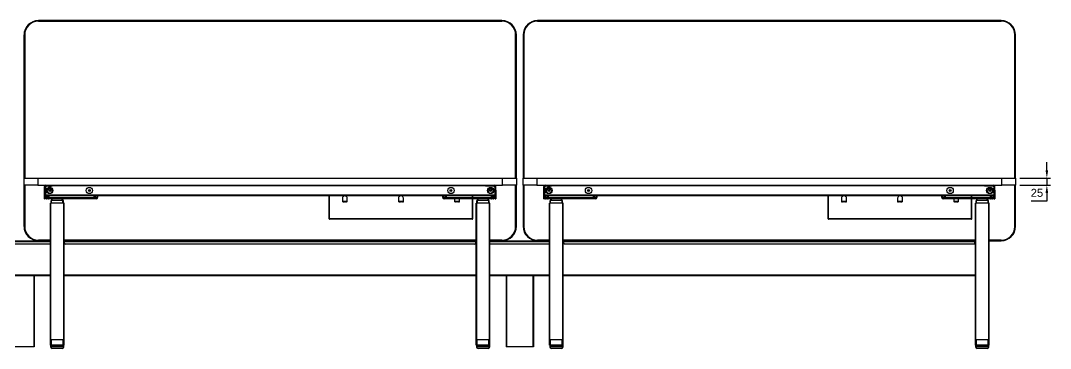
# Model space of a CAD drawing. Header units: millimetres. Extents: x -429 to 10261, y -321 to 5396.
# Drawn here: x 1812 to 5578, y 3811 to 5011 of the extents above; entities that cross this region are included whole.
import ezdxf

# ---------------------------------------------------------------- set-up
doc = ezdxf.new("R2010")
doc.units = ezdxf.units.MM
doc.header["$LTSCALE"] = 100
doc.styles.get("Standard").update_dxf_attribs({"font": 'arial.ttf'})
doc.dimstyles.new('CGJ', dxfattribs={"dimscale": 13, "dimtxt": 2.25, "dimasz": 2.25, "dimexe": 1, "dimexo": 1.25, "dimgap": 1.15, "dimtad": 1, "dimtoh": 1, "dimdec": 1, "dimdsep": 46, "dimtxsty": 'Standard', "dimcen": 0, "dimclrd": 2, "dimclre": 2, "dimclrt": 2, "dimadec": 0, "dimazin": 0, "dimtfac": 1, "dimtdec": 1, "dimtmove": 0, "dimatfit": 0, "dimfxl": 1, "dimtolj": 1, "dimtzin": 0, "dimlwe": -1, "dimarcsym": 2})

# ---------------------------------------------------------------- blocks, each defined once
blk = doc.blocks.new('*D78')
at = {"color": 2, "lineweight": -2, "transparency": 16777216}
for p, q in [((5564.7, 4463.5), (5564.7, 4492.8)), ((5564.7, 4434.3), (5564.7, 4409.3)), ((5564.7, 4380), (5564.7, 4350.8)), ((5564.7, 4350.8), (5507.1, 4350.8))]:
    blk.add_line(p, q, dxfattribs=at)
at = {"color": 2, "transparency": 16777216}
for p, q in [((5466.2, 4434.3), (5577.7, 4434.3)), ((5466.2, 4409.3), (5577.7, 4409.3))]:
    blk.add_line(p, q, dxfattribs=at)
for points in [[(5559.8, 4463.5), (5569.5, 4463.5), (5564.7, 4434.3)], [(5559.8, 4380), (5569.5, 4380), (5564.7, 4409.3)]]:
    blk.add_solid(points, dxfattribs=at)
at = {"layer": 'Defpoints', "color": 0, "transparency": 16777216}
for p in [(5450, 4434.3), (5450, 4409.3), (5564.7, 4409.3)]:
    blk.add_point(p, dxfattribs=at)
at = {"color": 2, "transparency": 16777216, "insert": (5528.4, 4380.6), "char_height": 29.25, "attachment_point": 5}
blk.add_mtext('\\A1;25', dxfattribs=at)

msp = doc.modelspace()

# ---------------------------------------------------------------- linework, layer by layer
at = {"color": 7, "linetype": 'Continuous', "lineweight": -3}
for p, q in [((2725, 5011.26), (1877.5, 5011.26)), ((1877.5, 5011.26), (1877.5, 5010.18)), ((1877.5, 5010.18), (1877.5, 5009.76)), ((1877.5, 5010.18), (2725, 5010.18)), ((1877.5, 5009.76), (1877.5, 5009.46)), ((1877.5, 5009.76), (2725, 5009.76)), ((1877.5, 5009.46), (2725, 5009.46)), ((1877.5, 5009.46), (1877.5, 5009.26)), ((1877.5, 5009.26), (2725, 5009.26)), ((1877.5, 5009.26), (1877.5, 5009.11)), ((1877.5, 5009.11), (2725, 5009.11)), ((1877.5, 5009.11), (1877.5, 5008.76)), ((3572.5, 5008.76), (1877.5, 5008.76)), ((3572.5, 5011.26), (2725, 5011.26)), ((2725, 5011.26), (2725, 5010.18)), ((2725, 5010.18), (2725, 5009.76)), ((2725, 5010.18), (3572.5, 5010.18)), ((2725, 5009.76), (2725, 5009.46)), ((2725, 5009.76), (3572.5, 5009.76)), ((2725, 5009.46), (3572.5, 5009.46)), ((2725, 5009.46), (2725, 5009.26)), ((2725, 5009.26), (3572.5, 5009.26)), ((2725, 5009.26), (2725, 5009.11)), ((2725, 5009.11), (3572.5, 5009.11)), ((2725, 5009.11), (2725, 5008.76)), ((3572.5, 5011.26), (3572.5, 5010.18)), ((3572.5, 5010.18), (3572.5, 5009.76)), ((3572.5, 5009.76), (3572.5, 5009.46)), ((3572.5, 5009.46), (3572.5, 5009.26)), ((3572.5, 5009.26), (3572.5, 5009.11)), ((3572.5, 5009.11), (3572.5, 5008.76)), ((4550, 5011.26), (3702.5, 5011.26)), ((3702.5, 5011.26), (3702.5, 5010.18)), ((3702.5, 5010.18), (3702.5, 5009.76)), ((3702.5, 5010.18), (4550, 5010.18)), ((3702.5, 5009.76), (3702.5, 5009.46)), ((3702.5, 5009.76), (4550, 5009.76)), ((3702.5, 5009.46), (4550, 5009.46)), ((3702.5, 5009.46), (3702.5, 5009.26)), ((3702.5, 5009.26), (4550, 5009.26)), ((3702.5, 5009.26), (3702.5, 5009.11)), ((3702.5, 5009.11), (4550, 5009.11)), ((3702.5, 5009.11), (3702.5, 5008.76)), ((5397.5, 5008.76), (3702.5, 5008.76)), ((5397.5, 5011.26), (4550, 5011.26)), ((4550, 5011.26), (4550, 5010.18)), ((4550, 5010.18), (4550, 5009.76)), ((4550, 5010.18), (5397.5, 5010.18)), ((4550, 5009.76), (4550, 5009.46)), ((4550, 5009.76), (5397.5, 5009.76)), ((4550, 5009.46), (5397.5, 5009.46)), ((4550, 5009.46), (4550, 5009.26)), ((4550, 5009.26), (5397.5, 5009.26)), ((4550, 5009.26), (4550, 5009.11)), ((4550, 5009.11), (5397.5, 5009.11)), ((4550, 5009.11), (4550, 5008.76)), ((5397.5, 5011.26), (5397.5, 5010.18)), ((5397.5, 5010.18), (5397.5, 5009.76)), ((5397.5, 5009.76), (5397.5, 5009.46)), ((5397.5, 5009.46), (5397.5, 5009.26)), ((5397.5, 5009.26), (5397.5, 5009.11)), ((5397.5, 5009.11), (5397.5, 5008.76)), ((1825, 4958.76), (1825, 4434.26)), ((1825, 4958.76), (1826.07, 4958.76)), ((1826.07, 4958.76), (1826.5, 4958.76)), ((1826.07, 4434.26), (1826.07, 4958.76)), ((1826.5, 4958.76), (1826.8, 4958.76)), ((1826.5, 4434.26), (1826.5, 4958.76)), ((1826.8, 4958.76), (1827, 4958.76)), ((1826.8, 4434.26), (1826.8, 4958.76)), ((1827, 4434.26), (1827, 4958.76)), ((1827, 4958.76), (1827.15, 4958.76)), ((1827.15, 4434.26), (1827.15, 4958.76)), ((1827.15, 4958.76), (1827.5, 4958.76)), ((1827.5, 4958.76), (1827.5, 4434.26)), ((3622.5, 4434.26), (3622.5, 4958.76)), ((3622.85, 4958.76), (3622.5, 4958.76)), ((3622.85, 4958.76), (3622.85, 4434.26)), ((3623, 4958.76), (3622.85, 4958.76)), ((3623, 4958.76), (3623, 4434.26)), ((3623.2, 4958.76), (3623, 4958.76)), ((3623.5, 4958.76), (3623.2, 4958.76)), ((3623.2, 4958.76), (3623.2, 4434.26)), ((3623.92, 4958.76), (3623.5, 4958.76)), ((3623.5, 4958.76), (3623.5, 4434.26)), ((3623.92, 4958.76), (3623.92, 4434.26)), ((3625, 4958.76), (3623.92, 4958.76)), ((3625, 4434.26), (3625, 4958.76)), ((3650, 4958.76), (3650, 4434.26)), ((3650, 4958.76), (3651.07, 4958.76)), ((3651.07, 4958.76), (3651.5, 4958.76)), ((3651.07, 4434.26), (3651.07, 4958.76)), ((3651.5, 4958.76), (3651.8, 4958.76)), ((3651.5, 4434.26), (3651.5, 4958.76)), ((3651.8, 4958.76), (3652, 4958.76)), ((3651.8, 4434.26), (3651.8, 4958.76)), ((3652, 4434.26), (3652, 4958.76)), ((3652, 4958.76), (3652.15, 4958.76)), ((3652.15, 4434.26), (3652.15, 4958.76)), ((3652.15, 4958.76), (3652.5, 4958.76)), ((3652.5, 4958.76), (3652.5, 4434.26)), ((5447.5, 4434.26), (5447.5, 4958.76)), ((5447.85, 4958.76), (5447.5, 4958.76)), ((5447.85, 4958.76), (5447.85, 4434.26)), ((5448, 4958.76), (5447.85, 4958.76)), ((5448, 4958.76), (5448, 4434.26)), ((5448.2, 4958.76), (5448, 4958.76)), ((5448.5, 4958.76), (5448.2, 4958.76)), ((5448.2, 4958.76), (5448.2, 4434.26)), ((5448.92, 4958.76), (5448.5, 4958.76)), ((5448.5, 4958.76), (5448.5, 4434.26)), ((5448.92, 4958.76), (5448.92, 4434.26)), ((5450, 4958.76), (5448.92, 4958.76)), ((5450, 4434.26), (5450, 4958.76)), ((1825, 4409.26), (1825, 4434.26)), ((1825, 4434.26), (1875, 4434.26)), ((1825, 4409.26), (1825, 4257.76)), ((1875, 4409.26), (1825, 4409.26)), ((1826.07, 4257.76), (1826.07, 4409.26)), ((1826.5, 4257.76), (1826.5, 4409.26)), ((1826.8, 4257.76), (1826.8, 4409.26)), ((1827, 4257.76), (1827, 4409.26)), ((1827.15, 4257.76), (1827.15, 4409.26)), ((1827.5, 4409.26), (1827.5, 4257.76)), ((1875, 4434.26), (1875, 4409.26)), ((1875, 4434.26), (3575, 4434.26)), ((1875, 4409.26), (3575, 4409.26)), ((1908, 4406.26), (1903, 4401.26)), ((1904, 4403.76), (1904, 4406.26)), ((1904, 4406.26), (1905.46, 4406.26)), ((1905, 4409.26), (1905, 4406.76)), ((1905, 4406.76), (1928, 4406.76)), ((1905.46, 4406.26), (1908, 4406.26)), ((1905.46, 4406.26), (1905.46, 4403.76)), ((1938, 4406.26), (1908, 4406.26)), ((1928, 4406.76), (1928, 4409.26)), ((1938, 4406.76), (1928, 4406.76)), ((1938, 4409.26), (1938, 4406.76)), ((1938, 4406.76), (1938, 4406.26)), ((3512, 4406.76), (1938, 4406.76)), ((3512, 4406.76), (3512, 4409.26)), ((3522, 4406.76), (3512, 4406.76)), ((3512, 4406.76), (3512, 4406.26)), ((3512, 4406.26), (3542, 4406.26)), ((3522, 4409.26), (3522, 4406.76)), ((3545, 4406.76), (3522, 4406.76)), ((3547, 4401.26), (3542, 4406.26)), ((3542, 4406.26), (3544.53, 4406.26)), ((3544.53, 4406.26), (3546, 4406.26)), ((3544.53, 4403.76), (3544.53, 4406.26)), ((3545, 4406.76), (3545, 4409.26)), ((3546, 4406.26), (3546, 4403.76)), ((3575, 4409.26), (3575, 4434.26)), ((3575, 4434.26), (3625, 4434.26)), ((3625, 4409.26), (3575, 4409.26)), ((3622.5, 4257.76), (3622.5, 4409.26)), ((3622.85, 4409.26), (3622.85, 4257.76)), ((3623, 4409.26), (3623, 4257.76)), ((3623.2, 4409.26), (3623.2, 4257.76)), ((3623.5, 4409.26), (3623.5, 4257.76)), ((3623.92, 4409.26), (3623.92, 4257.76)), ((3625, 4434.26), (3625, 4409.26)), ((3625, 4257.76), (3625, 4409.26)), ((3650, 4409.26), (3650, 4434.26)), ((3650, 4434.26), (3700, 4434.26)), ((3650, 4409.26), (3650, 4257.76)), ((3700, 4409.26), (3650, 4409.26)), ((3651.07, 4257.76), (3651.07, 4409.26)), ((3651.5, 4257.76), (3651.5, 4409.26)), ((3651.8, 4257.76), (3651.8, 4409.26)), ((3652, 4257.76), (3652, 4409.26)), ((3652.15, 4257.76), (3652.15, 4409.26)), ((3652.5, 4409.26), (3652.5, 4257.76)), ((3700, 4434.26), (3700, 4409.26)), ((3700, 4434.26), (5400, 4434.26)), ((3700, 4409.26), (5400, 4409.26)), ((3733, 4406.26), (3728, 4401.26)), ((3729, 4403.76), (3729, 4406.26)), ((3729, 4406.26), (3730.46, 4406.26)), ((3730, 4409.26), (3730, 4406.76)), ((3730, 4406.76), (3753, 4406.76)), ((3730.46, 4406.26), (3733, 4406.26)), ((3730.46, 4406.26), (3730.46, 4403.76)), ((3763, 4406.26), (3733, 4406.26)), ((3753, 4406.76), (3753, 4409.26)), ((3763, 4406.76), (3753, 4406.76)), ((3763, 4409.26), (3763, 4406.76)), ((3763, 4406.76), (3763, 4406.26)), ((5337, 4406.76), (3763, 4406.76)), ((5337, 4406.76), (5337, 4409.26)), ((5347, 4406.76), (5337, 4406.76)), ((5337, 4406.76), (5337, 4406.26)), ((5337, 4406.26), (5367, 4406.26)), ((5347, 4409.26), (5347, 4406.76)), ((5370, 4406.76), (5347, 4406.76)), ((5372, 4401.26), (5367, 4406.26)), ((5367, 4406.26), (5369.53, 4406.26)), ((5369.53, 4406.26), (5371, 4406.26)), ((5369.53, 4403.76), (5369.53, 4406.26)), ((5370, 4406.76), (5370, 4409.26)), ((5371, 4406.26), (5371, 4403.76)), ((5400, 4409.26), (5400, 4434.26)), ((5400, 4434.26), (5450, 4434.26)), ((5450, 4409.26), (5400, 4409.26)), ((5447.5, 4257.76), (5447.5, 4409.26)), ((5447.85, 4409.26), (5447.85, 4257.76)), ((5448, 4409.26), (5448, 4257.76)), ((5448.2, 4409.26), (5448.2, 4257.76)), ((5448.5, 4409.26), (5448.5, 4257.76)), ((5448.92, 4409.26), (5448.92, 4257.76)), ((5450, 4434.26), (5450, 4409.26)), ((5450, 4257.76), (5450, 4409.26)), ((1902.5, 4404.26), (1900, 4404.26)), ((1900, 4390.17), (1900, 4404.26)), ((1900, 4390.17), (1902.5, 4390.17)), ((1900, 4380.23), (1900, 4390.17)), ((1902.5, 4380.23), (1900, 4380.23)), ((1900, 4359.33), (1900, 4380.23)), ((1902.5, 4390.17), (1902.5, 4404.26)), ((1905.5, 4403.76), (1902.5, 4403.76)), ((1903, 4399.76), (1902.5, 4399.76)), ((1902.5, 4390.17), (1902.5, 4380.23)), ((1902.5, 4380.23), (1902.5, 4359.33)), ((1903, 4375.76), (1902.5, 4375.76)), ((1903, 4371.76), (1902.5, 4371.76)), ((1903, 4401.26), (1903, 4371.76)), ((3547, 4371.76), (1903, 4371.76)), ((1903, 4371.76), (1903, 4369.26)), ((3547, 4369.26), (1903, 4369.26)), ((1904, 4363.26), (1904, 4369.26)), ((1905.46, 4369.26), (1905.46, 4363.26)), ((1912.53, 4363.26), (1912.53, 4369.26)), ((1923.69, 4399.76), (1914.31, 4399.76)), ((1916.07, 4391.17), (1916.07, 4387.34)), ((1916.07, 4369.26), (1916.07, 4363.26)), ((2081.93, 4363.26), (2081.93, 4369.26)), ((2085.46, 4369.26), (2085.46, 4363.26)), ((2092.53, 4363.26), (2092.53, 4369.26)), ((2094, 4369.26), (2094, 4363.26)), ((2940.5, 4285.86), (2940.5, 4369.26)), ((2941.3, 4285.86), (2941.3, 4369.26)), ((2941.5, 4285.86), (2941.5, 4369.26)), ((3356, 4363.26), (3356, 4369.26)), ((3357.46, 4369.26), (3357.46, 4363.26)), ((3364.53, 4363.26), (3364.53, 4369.26)), ((3368.07, 4369.26), (3368.07, 4363.26)), ((3464.5, 4285.86), (3464.5, 4369.26)), ((3464.7, 4285.86), (3464.7, 4369.26)), ((3465.5, 4285.86), (3465.5, 4369.26)), ((3526.31, 4399.76), (3535.69, 4399.76)), ((3533.93, 4387.34), (3533.93, 4391.17)), ((3533.93, 4363.26), (3533.93, 4369.26)), ((3537.46, 4369.26), (3537.46, 4363.26)), ((3544.5, 4403.76), (3547.5, 4403.76)), ((3544.53, 4363.26), (3544.53, 4369.26)), ((3546, 4369.26), (3546, 4363.26)), ((3547, 4401.26), (3547, 4371.76)), ((3547, 4399.76), (3547.5, 4399.76)), ((3547, 4375.76), (3547.5, 4375.76)), ((3547, 4371.76), (3547.5, 4371.76)), ((3547, 4371.76), (3547, 4369.26)), ((3550, 4404.26), (3547.5, 4404.26)), ((3547.5, 4390.17), (3547.5, 4404.26)), ((3547.5, 4390.17), (3550, 4390.17)), ((3547.5, 4380.23), (3547.5, 4390.17)), ((3550, 4380.23), (3547.5, 4380.23)), ((3547.5, 4359.33), (3547.5, 4380.23)), ((3550, 4390.17), (3550, 4404.26)), ((3550, 4390.17), (3550, 4380.23)), ((3550, 4380.23), (3550, 4359.33)), ((3727.5, 4404.26), (3725, 4404.26)), ((3725, 4390.17), (3725, 4404.26)), ((3725, 4390.17), (3727.5, 4390.17)), ((3725, 4380.23), (3725, 4390.17)), ((3727.5, 4380.23), (3725, 4380.23)), ((3725, 4359.33), (3725, 4380.23)), ((3727.5, 4390.17), (3727.5, 4404.26)), ((3730.5, 4403.76), (3727.5, 4403.76)), ((3728, 4399.76), (3727.5, 4399.76)), ((3727.5, 4390.17), (3727.5, 4380.23)), ((3727.5, 4380.23), (3727.5, 4359.33)), ((3728, 4375.76), (3727.5, 4375.76)), ((3728, 4371.76), (3727.5, 4371.76)), ((3728, 4401.26), (3728, 4371.76)), ((5372, 4371.76), (3728, 4371.76)), ((3728, 4371.76), (3728, 4369.26)), ((5372, 4369.26), (3728, 4369.26)), ((3729, 4363.26), (3729, 4369.26)), ((3730.46, 4369.26), (3730.46, 4363.26)), ((3737.53, 4363.26), (3737.53, 4369.26)), ((3748.69, 4399.76), (3739.31, 4399.76)), ((3741.07, 4391.17), (3741.07, 4387.34)), ((3741.07, 4369.26), (3741.07, 4363.26)), ((3906.93, 4363.26), (3906.93, 4369.26)), ((3910.46, 4369.26), (3910.46, 4363.26)), ((3917.53, 4363.26), (3917.53, 4369.26)), ((3919, 4369.26), (3919, 4363.26)), ((4765.5, 4285.86), (4765.5, 4369.26)), ((4766.3, 4285.86), (4766.3, 4369.26)), ((4766.5, 4285.86), (4766.5, 4369.26)), ((5181, 4363.26), (5181, 4369.26)), ((5182.46, 4369.26), (5182.46, 4363.26)), ((5189.53, 4363.26), (5189.53, 4369.26)), ((5193.07, 4369.26), (5193.07, 4363.26)), ((5289.5, 4285.86), (5289.5, 4369.26)), ((5289.7, 4285.86), (5289.7, 4369.26)), ((5290.5, 4285.86), (5290.5, 4369.26)), ((5351.31, 4399.76), (5360.69, 4399.76)), ((5358.93, 4387.34), (5358.93, 4391.17)), ((5358.93, 4363.26), (5358.93, 4369.26)), ((5362.46, 4369.26), (5362.46, 4363.26)), ((5369.5, 4403.76), (5372.5, 4403.76)), ((5369.53, 4363.26), (5369.53, 4369.26)), ((5371, 4369.26), (5371, 4363.26)), ((5372, 4401.26), (5372, 4371.76)), ((5372, 4399.76), (5372.5, 4399.76)), ((5372, 4375.76), (5372.5, 4375.76)), ((5372, 4371.76), (5372.5, 4371.76)), ((5372, 4371.76), (5372, 4369.26)), ((5375, 4404.26), (5372.5, 4404.26)), ((5372.5, 4390.17), (5372.5, 4404.26)), ((5372.5, 4390.17), (5375, 4390.17)), ((5372.5, 4380.23), (5372.5, 4390.17)), ((5375, 4380.23), (5372.5, 4380.23)), ((5372.5, 4359.33), (5372.5, 4380.23)), ((5375, 4390.17), (5375, 4404.26)), ((5375, 4390.17), (5375, 4380.23)), ((5375, 4380.23), (5375, 4359.33)), ((1900, 4359.33), (1902.5, 4359.33)), ((1900, 4359.26), (1900, 4359.33)), ((1902.5, 4359.26), (1900, 4359.26)), ((1902.5, 4359.33), (1902.5, 4359.26)), ((1904, 4363.26), (1905.46, 4363.26)), ((1905.46, 4363.26), (1912.53, 4363.26)), ((1916.07, 4358.26), (1909, 4358.26)), ((1912.53, 4363.26), (1916.07, 4363.26)), ((1916.07, 4363.26), (2081.93, 4363.26)), ((1916.07, 4363.26), (1916.07, 4358.26)), ((2081.93, 4358.26), (1916.07, 4358.26)), ((1921.5, 3843.26), (1921.5, 4343.26)), ((1923, 4343.26), (1921.5, 4343.26)), ((1923, 3843.26), (1923, 4343.26)), ((1970, 4343.26), (1923, 4343.26)), ((1924, 4343.26), (1924, 4353.26)), ((1925.5, 4353.26), (1924, 4353.26)), ((1925.5, 4343.26), (1925.5, 4353.26)), ((1967.5, 4353.26), (1925.5, 4353.26)), ((1926.5, 4353.26), (1926.5, 4358.26)), ((1928, 4353.26), (1928, 4358.26)), ((1965, 4353.26), (1965, 4358.26)), ((1966.5, 4353.26), (1966.5, 4358.26)), ((1967.5, 4343.26), (1967.5, 4353.26)), ((1969, 4353.26), (1967.5, 4353.26)), ((1969, 4343.26), (1969, 4353.26)), ((1970, 3843.26), (1970, 4343.26)), ((1971.5, 4343.26), (1970, 4343.26)), ((1971.5, 3843.26), (1971.5, 4343.26)), ((2081.93, 4363.26), (2085.46, 4363.26)), ((2081.93, 4363.26), (2081.93, 4358.26)), ((2089, 4358.26), (2081.93, 4358.26)), ((2085.46, 4363.26), (2092.53, 4363.26)), ((2092.53, 4363.26), (2094, 4363.26)), ((2989, 4360.76), (2989, 4347.76)), ((2989, 4350.36), (3007, 4350.36)), ((2989, 4349.36), (2989.5, 4349.36)), ((2989, 4347.76), (2989.5, 4347.76)), ((2992, 4349.36), (2989.5, 4349.36)), ((2989.5, 4349.36), (2989.5, 4347.76)), ((2992, 4347.76), (2989.5, 4347.76)), ((2992, 4347.76), (2992, 4349.36)), ((2994, 4349.36), (2992, 4349.36)), ((2992, 4348.56), (2994, 4348.56)), ((2992, 4347.76), (2994, 4347.76)), ((2994, 4349.36), (2994, 4347.76)), ((2997, 4349.36), (2994, 4349.36)), ((2997, 4347.76), (2994, 4347.76)), ((2997, 4347.76), (2997, 4349.36)), ((2999, 4349.36), (2997, 4349.36)), ((2997, 4348.56), (2999, 4348.56)), ((2997, 4347.76), (2999, 4347.76)), ((3002, 4349.36), (2999, 4349.36)), ((2999, 4349.36), (2999, 4347.76)), ((3002, 4347.76), (2999, 4347.76)), ((3002, 4347.76), (3002, 4349.36)), ((3004, 4349.36), (3002, 4349.36)), ((3002, 4348.56), (3004, 4348.56)), ((3002, 4347.76), (3004, 4347.76)), ((3004, 4349.36), (3004, 4347.76)), ((3006.5, 4349.36), (3004, 4349.36)), ((3006.5, 4347.76), (3004, 4347.76)), ((3006.5, 4349.36), (3007, 4349.36)), ((3006.5, 4347.76), (3006.5, 4349.36)), ((3006.5, 4347.76), (3007, 4347.76)), ((3007, 4347.76), (3007, 4360.76)), ((3194, 4360.76), (3194, 4347.76)), ((3194, 4350.36), (3212, 4350.36)), ((3194, 4349.36), (3194.5, 4349.36)), ((3194, 4347.76), (3194.5, 4347.76)), ((3197, 4349.36), (3194.5, 4349.36)), ((3194.5, 4349.36), (3194.5, 4347.76)), ((3197, 4347.76), (3194.5, 4347.76)), ((3197, 4347.76), (3197, 4349.36)), ((3199, 4349.36), (3197, 4349.36)), ((3197, 4348.56), (3199, 4348.56)), ((3197, 4347.76), (3199, 4347.76)), ((3202, 4349.36), (3199, 4349.36)), ((3199, 4349.36), (3199, 4347.76)), ((3202, 4347.76), (3199, 4347.76)), ((3202, 4347.76), (3202, 4349.36)), ((3204, 4349.36), (3202, 4349.36)), ((3202, 4348.56), (3204, 4348.56)), ((3202, 4347.76), (3204, 4347.76)), ((3204, 4349.36), (3204, 4347.76)), ((3207, 4349.36), (3204, 4349.36)), ((3207, 4347.76), (3204, 4347.76)), ((3207, 4347.76), (3207, 4349.36)), ((3209, 4349.36), (3207, 4349.36)), ((3207, 4348.56), (3209, 4348.56)), ((3207, 4347.76), (3209, 4347.76)), ((3209, 4349.36), (3209, 4347.76)), ((3211.5, 4349.36), (3209, 4349.36)), ((3211.5, 4347.76), (3209, 4347.76)), ((3211.5, 4349.36), (3212, 4349.36)), ((3211.5, 4347.76), (3211.5, 4349.36)), ((3211.5, 4347.76), (3212, 4347.76)), ((3212, 4347.76), (3212, 4360.76)), ((3356, 4363.26), (3357.46, 4363.26)), ((3357.46, 4363.26), (3364.53, 4363.26)), ((3368.07, 4358.26), (3361, 4358.26)), ((3364.53, 4363.26), (3368.07, 4363.26)), ((3368.07, 4358.26), (3368.07, 4363.26)), ((3368.07, 4363.26), (3533.93, 4363.26)), ((3533.93, 4358.26), (3368.07, 4358.26)), ((3399, 4358.26), (3399, 4347.76)), ((3399, 4350.36), (3417, 4350.36)), ((3399, 4349.36), (3399.5, 4349.36)), ((3399, 4347.76), (3399.5, 4347.76)), ((3402, 4349.36), (3399.5, 4349.36)), ((3399.5, 4349.36), (3399.5, 4347.76)), ((3402, 4347.76), (3399.5, 4347.76)), ((3402, 4347.76), (3402, 4349.36)), ((3404, 4349.36), (3402, 4349.36)), ((3402, 4348.56), (3404, 4348.56)), ((3402, 4347.76), (3404, 4347.76)), ((3407, 4349.36), (3404, 4349.36)), ((3404, 4349.36), (3404, 4347.76)), ((3407, 4347.76), (3404, 4347.76)), ((3407, 4347.76), (3407, 4349.36)), ((3409, 4349.36), (3407, 4349.36)), ((3407, 4348.56), (3409, 4348.56)), ((3407, 4347.76), (3409, 4347.76)), ((3409, 4349.36), (3409, 4347.76)), ((3412, 4349.36), (3409, 4349.36)), ((3412, 4347.76), (3409, 4347.76)), ((3412, 4347.76), (3412, 4349.36)), ((3414, 4349.36), (3412, 4349.36)), ((3412, 4348.56), (3414, 4348.56)), ((3412, 4347.76), (3414, 4347.76)), ((3416.5, 4349.36), (3414, 4349.36)), ((3414, 4349.36), (3414, 4347.76)), ((3416.5, 4347.76), (3414, 4347.76)), ((3416.5, 4349.36), (3417, 4349.36)), ((3416.5, 4347.76), (3416.5, 4349.36)), ((3416.5, 4347.76), (3417, 4347.76)), ((3417, 4347.76), (3417, 4358.26)), ((3478.5, 3843.26), (3478.5, 4343.26)), ((3480, 4343.26), (3478.5, 4343.26)), ((3480, 3843.26), (3480, 4343.26)), ((3527, 4343.26), (3480, 4343.26)), ((3481, 4343.26), (3481, 4353.26)), ((3482.5, 4353.26), (3481, 4353.26)), ((3482.5, 4343.26), (3482.5, 4353.26)), ((3524.5, 4353.26), (3482.5, 4353.26)), ((3483.5, 4353.26), (3483.5, 4358.26)), ((3485, 4353.26), (3485, 4358.26)), ((3522, 4353.26), (3522, 4358.26)), ((3523.5, 4353.26), (3523.5, 4358.26)), ((3524.5, 4343.26), (3524.5, 4353.26)), ((3526, 4353.26), (3524.5, 4353.26)), ((3526, 4343.26), (3526, 4353.26)), ((3527, 3843.26), (3527, 4343.26)), ((3528.5, 4343.26), (3527, 4343.26)), ((3528.5, 3843.26), (3528.5, 4343.26)), ((3533.93, 4363.26), (3537.46, 4363.26)), ((3533.93, 4358.26), (3533.93, 4363.26)), ((3541, 4358.26), (3533.93, 4358.26)), ((3537.46, 4363.26), (3544.53, 4363.26)), ((3544.53, 4363.26), (3546, 4363.26)), ((3547.5, 4359.33), (3550, 4359.33)), ((3547.5, 4359.26), (3547.5, 4359.33)), ((3550, 4359.26), (3547.5, 4359.26)), ((3550, 4359.33), (3550, 4359.26)), ((3725, 4359.33), (3727.5, 4359.33)), ((3725, 4359.26), (3725, 4359.33)), ((3727.5, 4359.26), (3725, 4359.26)), ((3727.5, 4359.33), (3727.5, 4359.26)), ((3729, 4363.26), (3730.46, 4363.26)), ((3730.46, 4363.26), (3737.53, 4363.26)), ((3741.07, 4358.26), (3734, 4358.26)), ((3737.53, 4363.26), (3741.07, 4363.26)), ((3741.07, 4363.26), (3906.93, 4363.26)), ((3741.07, 4363.26), (3741.07, 4358.26)), ((3906.93, 4358.26), (3741.07, 4358.26)), ((3746.5, 3843.26), (3746.5, 4343.26)), ((3748, 4343.26), (3746.5, 4343.26)), ((3748, 3843.26), (3748, 4343.26)), ((3795, 4343.26), (3748, 4343.26)), ((3749, 4343.26), (3749, 4353.26)), ((3750.5, 4353.26), (3749, 4353.26)), ((3750.5, 4343.26), (3750.5, 4353.26)), ((3792.5, 4353.26), (3750.5, 4353.26)), ((3751.5, 4353.26), (3751.5, 4358.26)), ((3753, 4353.26), (3753, 4358.26)), ((3790, 4353.26), (3790, 4358.26)), ((3791.5, 4353.26), (3791.5, 4358.26)), ((3792.5, 4343.26), (3792.5, 4353.26)), ((3794, 4353.26), (3792.5, 4353.26)), ((3794, 4343.26), (3794, 4353.26)), ((3795, 3843.26), (3795, 4343.26)), ((3796.5, 4343.26), (3795, 4343.26)), ((3796.5, 3843.26), (3796.5, 4343.26)), ((3906.93, 4363.26), (3910.46, 4363.26)), ((3906.93, 4363.26), (3906.93, 4358.26)), ((3914, 4358.26), (3906.93, 4358.26)), ((3910.46, 4363.26), (3917.53, 4363.26)), ((3917.53, 4363.26), (3919, 4363.26)), ((4814, 4360.76), (4814, 4347.76)), ((4814, 4350.36), (4832, 4350.36)), ((4814, 4349.36), (4814.5, 4349.36)), ((4814, 4347.76), (4814.5, 4347.76)), ((4817, 4349.36), (4814.5, 4349.36)), ((4814.5, 4349.36), (4814.5, 4347.76)), ((4817, 4347.76), (4814.5, 4347.76)), ((4817, 4347.76), (4817, 4349.36)), ((4819, 4349.36), (4817, 4349.36)), ((4817, 4348.56), (4819, 4348.56)), ((4817, 4347.76), (4819, 4347.76)), ((4819, 4349.36), (4819, 4347.76)), ((4822, 4349.36), (4819, 4349.36)), ((4822, 4347.76), (4819, 4347.76)), ((4822, 4347.76), (4822, 4349.36)), ((4824, 4349.36), (4822, 4349.36)), ((4822, 4348.56), (4824, 4348.56)), ((4822, 4347.76), (4824, 4347.76)), ((4827, 4349.36), (4824, 4349.36)), ((4824, 4349.36), (4824, 4347.76)), ((4827, 4347.76), (4824, 4347.76)), ((4827, 4347.76), (4827, 4349.36)), ((4829, 4349.36), (4827, 4349.36)), ((4827, 4348.56), (4829, 4348.56)), ((4827, 4347.76), (4829, 4347.76)), ((4829, 4349.36), (4829, 4347.76)), ((4831.5, 4349.36), (4829, 4349.36)), ((4831.5, 4347.76), (4829, 4347.76)), ((4831.5, 4349.36), (4832, 4349.36)), ((4831.5, 4347.76), (4831.5, 4349.36)), ((4831.5, 4347.76), (4832, 4347.76)), ((4832, 4347.76), (4832, 4360.76)), ((5019, 4360.76), (5019, 4347.76)), ((5019, 4350.36), (5037, 4350.36)), ((5019, 4349.36), (5019.5, 4349.36)), ((5019, 4347.76), (5019.5, 4347.76)), ((5022, 4349.36), (5019.5, 4349.36)), ((5019.5, 4349.36), (5019.5, 4347.76)), ((5022, 4347.76), (5019.5, 4347.76)), ((5022, 4347.76), (5022, 4349.36)), ((5024, 4349.36), (5022, 4349.36)), ((5022, 4348.56), (5024, 4348.56)), ((5022, 4347.76), (5024, 4347.76)), ((5027, 4349.36), (5024, 4349.36)), ((5024, 4349.36), (5024, 4347.76)), ((5027, 4347.76), (5024, 4347.76)), ((5027, 4347.76), (5027, 4349.36)), ((5029, 4349.36), (5027, 4349.36)), ((5027, 4348.56), (5029, 4348.56)), ((5027, 4347.76), (5029, 4347.76)), ((5029, 4349.36), (5029, 4347.76)), ((5032, 4349.36), (5029, 4349.36)), ((5032, 4347.76), (5029, 4347.76)), ((5032, 4347.76), (5032, 4349.36)), ((5034, 4349.36), (5032, 4349.36)), ((5032, 4348.56), (5034, 4348.56)), ((5032, 4347.76), (5034, 4347.76)), ((5034, 4349.36), (5034, 4347.76)), ((5036.5, 4349.36), (5034, 4349.36)), ((5036.5, 4347.76), (5034, 4347.76)), ((5036.5, 4349.36), (5037, 4349.36)), ((5036.5, 4347.76), (5036.5, 4349.36)), ((5036.5, 4347.76), (5037, 4347.76)), ((5037, 4347.76), (5037, 4360.76)), ((5181, 4363.26), (5182.46, 4363.26)), ((5182.46, 4363.26), (5189.53, 4363.26)), ((5193.07, 4358.26), (5186, 4358.26)), ((5189.53, 4363.26), (5193.07, 4363.26)), ((5193.07, 4358.26), (5193.07, 4363.26)), ((5193.07, 4363.26), (5358.93, 4363.26)), ((5358.93, 4358.26), (5193.07, 4358.26)), ((5224, 4358.26), (5224, 4347.76)), ((5224, 4350.36), (5242, 4350.36)), ((5224, 4349.36), (5224.5, 4349.36)), ((5224, 4347.76), (5224.5, 4347.76)), ((5227, 4349.36), (5224.5, 4349.36)), ((5224.5, 4349.36), (5224.5, 4347.76)), ((5227, 4347.76), (5224.5, 4347.76)), ((5227, 4347.76), (5227, 4349.36)), ((5229, 4349.36), (5227, 4349.36)), ((5227, 4348.56), (5229, 4348.56)), ((5227, 4347.76), (5229, 4347.76)), ((5232, 4349.36), (5229, 4349.36)), ((5229, 4349.36), (5229, 4347.76)), ((5232, 4347.76), (5229, 4347.76)), ((5232, 4347.76), (5232, 4349.36)), ((5234, 4349.36), (5232, 4349.36)), ((5232, 4348.56), (5234, 4348.56)), ((5232, 4347.76), (5234, 4347.76)), ((5234, 4349.36), (5234, 4347.76)), ((5237, 4349.36), (5234, 4349.36)), ((5237, 4347.76), (5234, 4347.76)), ((5237, 4347.76), (5237, 4349.36)), ((5239, 4349.36), (5237, 4349.36)), ((5237, 4348.56), (5239, 4348.56)), ((5237, 4347.76), (5239, 4347.76)), ((5241.5, 4349.36), (5239, 4349.36)), ((5239, 4349.36), (5239, 4347.76)), ((5241.5, 4347.76), (5239, 4347.76)), ((5241.5, 4349.36), (5242, 4349.36)), ((5241.5, 4347.76), (5241.5, 4349.36)), ((5241.5, 4347.76), (5242, 4347.76)), ((5242, 4347.76), (5242, 4358.26)), ((5303.5, 3843.26), (5303.5, 4343.26)), ((5305, 4343.26), (5303.5, 4343.26)), ((5305, 3843.26), (5305, 4343.26)), ((5352, 4343.26), (5305, 4343.26)), ((5306, 4343.26), (5306, 4353.26)), ((5307.5, 4353.26), (5306, 4353.26)), ((5307.5, 4343.26), (5307.5, 4353.26)), ((5349.5, 4353.26), (5307.5, 4353.26)), ((5308.5, 4353.26), (5308.5, 4358.26)), ((5310, 4353.26), (5310, 4358.26)), ((5347, 4353.26), (5347, 4358.26)), ((5348.5, 4353.26), (5348.5, 4358.26)), ((5349.5, 4343.26), (5349.5, 4353.26)), ((5351, 4353.26), (5349.5, 4353.26)), ((5351, 4343.26), (5351, 4353.26)), ((5352, 3843.26), (5352, 4343.26)), ((5353.5, 4343.26), (5352, 4343.26)), ((5353.5, 3843.26), (5353.5, 4343.26)), ((5358.93, 4363.26), (5362.46, 4363.26)), ((5358.93, 4358.26), (5358.93, 4363.26)), ((5366, 4358.26), (5358.93, 4358.26)), ((5362.46, 4363.26), (5369.53, 4363.26)), ((5369.53, 4363.26), (5371, 4363.26)), ((5372.5, 4359.33), (5375, 4359.33)), ((5372.5, 4359.26), (5372.5, 4359.33)), ((5375, 4359.26), (5372.5, 4359.26)), ((5375, 4359.33), (5375, 4359.26)), ((1825, 4257.76), (1826.07, 4257.76)), ((1826.07, 4257.76), (1826.5, 4257.76)), ((1826.5, 4257.76), (1826.8, 4257.76)), ((1826.8, 4257.76), (1827, 4257.76)), ((1827, 4257.76), (1827.15, 4257.76)), ((1827.15, 4257.76), (1827.5, 4257.76)), ((2940.5, 4285.86), (2941.3, 4285.86)), ((2942.1, 4285.86), (2941.5, 4285.86)), ((3463.9, 4285.86), (2942.1, 4285.86)), ((2942.1, 4285.86), (2942.1, 4284.26)), ((3463.9, 4284.26), (2942.1, 4284.26)), ((3463.9, 4284.26), (3463.9, 4285.86)), ((3464.5, 4285.86), (3463.9, 4285.86)), ((3465.5, 4285.86), (3464.7, 4285.86)), ((3622.85, 4257.76), (3622.5, 4257.76)), ((3623, 4257.76), (3622.85, 4257.76)), ((3623.2, 4257.76), (3623, 4257.76)), ((3623.5, 4257.76), (3623.2, 4257.76)), ((3623.92, 4257.76), (3623.5, 4257.76)), ((3625, 4257.76), (3623.92, 4257.76)), ((3650, 4257.76), (3651.07, 4257.76)), ((3651.07, 4257.76), (3651.5, 4257.76)), ((3651.5, 4257.76), (3651.8, 4257.76)), ((3651.8, 4257.76), (3652, 4257.76)), ((3652, 4257.76), (3652.15, 4257.76)), ((3652.15, 4257.76), (3652.5, 4257.76)), ((4765.5, 4285.86), (4766.3, 4285.86)), ((4767.1, 4285.86), (4766.5, 4285.86)), ((5288.9, 4285.86), (4767.1, 4285.86)), ((4767.1, 4285.86), (4767.1, 4284.26)), ((5288.9, 4284.26), (4767.1, 4284.26)), ((5288.9, 4284.26), (5288.9, 4285.86)), ((5289.5, 4285.86), (5288.9, 4285.86)), ((5290.5, 4285.86), (5289.7, 4285.86)), ((5447.85, 4257.76), (5447.5, 4257.76)), ((5448, 4257.76), (5447.85, 4257.76)), ((5448.2, 4257.76), (5448, 4257.76)), ((5448.5, 4257.76), (5448.2, 4257.76)), ((5448.92, 4257.76), (5448.5, 4257.76)), ((5450, 4257.76), (5448.92, 4257.76)), ((1921.5, 4203.26), (1703.5, 4203.26)), ((1921.5, 4201.26), (1703.5, 4201.26)), ((1920, 4193.26), (1705, 4193.26)), ((1877.5, 4207.76), (1921.5, 4207.76)), ((1877.5, 4207.41), (1877.5, 4207.76)), ((1877.5, 4207.26), (1877.5, 4207.41)), ((1921.5, 4207.41), (1877.5, 4207.41)), ((1921.5, 4207.26), (1877.5, 4207.26)), ((1877.5, 4207.06), (1877.5, 4207.26)), ((1877.5, 4206.76), (1877.5, 4207.06)), ((1921.5, 4207.06), (1877.5, 4207.06)), ((1877.5, 4206.33), (1877.5, 4206.76)), ((1921.5, 4206.76), (1877.5, 4206.76)), ((1921.5, 4206.33), (1877.5, 4206.33)), ((1877.5, 4205.26), (1877.5, 4206.33)), ((1877.5, 4205.26), (1921.5, 4205.26)), ((1971.5, 4207.76), (3478.5, 4207.76)), ((3478.5, 4207.41), (1971.5, 4207.41)), ((3478.5, 4207.26), (1971.5, 4207.26)), ((3478.5, 4207.06), (1971.5, 4207.06)), ((3478.5, 4206.76), (1971.5, 4206.76)), ((3478.5, 4206.33), (1971.5, 4206.33)), ((1971.5, 4205.26), (3478.5, 4205.26)), ((1973.5, 4202.26), (1971.5, 4202.26)), ((1973.5, 4200.26), (1971.5, 4200.26)), ((3476.5, 4203.26), (1973.5, 4203.26)), ((1973.5, 4201.26), (1973.5, 4203.26)), ((3476.5, 4201.26), (1973.5, 4201.26)), ((1973.5, 4196.26), (1973.5, 4201.26)), ((3473.5, 4193.26), (1976.5, 4193.26)), ((3476.5, 4201.26), (3476.5, 4203.26)), ((3478.5, 4202.26), (3476.5, 4202.26)), ((3476.5, 4196.26), (3476.5, 4201.26)), ((3478.5, 4200.26), (3476.5, 4200.26)), ((3528.5, 4207.76), (3572.5, 4207.76)), ((3572.5, 4207.41), (3528.5, 4207.41)), ((3572.5, 4207.26), (3528.5, 4207.26)), ((3572.5, 4207.06), (3528.5, 4207.06)), ((3572.5, 4206.76), (3528.5, 4206.76)), ((3572.5, 4206.33), (3528.5, 4206.33)), ((3528.5, 4205.26), (3572.5, 4205.26)), ((3746.5, 4203.26), (3528.5, 4203.26)), ((3746.5, 4201.26), (3528.5, 4201.26)), ((3745, 4193.26), (3530, 4193.26)), ((3572.5, 4207.41), (3572.5, 4207.76)), ((3572.5, 4207.26), (3572.5, 4207.41)), ((3572.5, 4207.06), (3572.5, 4207.26)), ((3572.5, 4206.76), (3572.5, 4207.06)), ((3572.5, 4206.33), (3572.5, 4206.76)), ((3572.5, 4205.26), (3572.5, 4206.33)), ((3702.5, 4207.76), (3746.5, 4207.76)), ((3702.5, 4207.41), (3702.5, 4207.76)), ((3702.5, 4207.26), (3702.5, 4207.41)), ((3746.5, 4207.41), (3702.5, 4207.41)), ((3746.5, 4207.26), (3702.5, 4207.26)), ((3702.5, 4207.06), (3702.5, 4207.26)), ((3702.5, 4206.76), (3702.5, 4207.06)), ((3746.5, 4207.06), (3702.5, 4207.06)), ((3702.5, 4206.33), (3702.5, 4206.76)), ((3746.5, 4206.76), (3702.5, 4206.76)), ((3746.5, 4206.33), (3702.5, 4206.33)), ((3702.5, 4205.26), (3702.5, 4206.33)), ((3702.5, 4205.26), (3746.5, 4205.26)), ((3796.5, 4207.76), (5303.5, 4207.76)), ((5303.5, 4207.41), (3796.5, 4207.41)), ((5303.5, 4207.26), (3796.5, 4207.26)), ((5303.5, 4207.06), (3796.5, 4207.06)), ((5303.5, 4206.76), (3796.5, 4206.76)), ((5303.5, 4206.33), (3796.5, 4206.33)), ((3796.5, 4205.26), (5303.5, 4205.26)), ((3798.5, 4202.26), (3796.5, 4202.26)), ((3798.5, 4200.26), (3796.5, 4200.26)), ((5301.5, 4203.26), (3798.5, 4203.26)), ((3798.5, 4201.26), (3798.5, 4203.26)), ((5301.5, 4201.26), (3798.5, 4201.26)), ((3798.5, 4196.26), (3798.5, 4201.26)), ((5298.5, 4193.26), (3801.5, 4193.26)), ((5301.5, 4201.26), (5301.5, 4203.26)), ((5303.5, 4202.26), (5301.5, 4202.26)), ((5301.5, 4196.26), (5301.5, 4201.26)), ((5303.5, 4200.26), (5301.5, 4200.26)), ((5353.5, 4207.76), (5397.5, 4207.76)), ((5397.5, 4207.41), (5353.5, 4207.41)), ((5397.5, 4207.26), (5353.5, 4207.26)), ((5397.5, 4207.06), (5353.5, 4207.06)), ((5397.5, 4206.76), (5353.5, 4206.76)), ((5397.5, 4206.33), (5353.5, 4206.33)), ((5353.5, 4205.26), (5397.5, 4205.26)), ((5397.5, 4207.41), (5397.5, 4207.76)), ((5397.5, 4207.26), (5397.5, 4207.41)), ((5397.5, 4207.06), (5397.5, 4207.26)), ((5397.5, 4206.76), (5397.5, 4207.06)), ((5397.5, 4206.33), (5397.5, 4206.76)), ((5397.5, 4205.26), (5397.5, 4206.33)), ((1921.5, 4079.26), (1703.5, 4079.26)), ((1921.5, 4077.26), (1703.5, 4077.26)), ((1860.9, 4077.26), (1860.9, 4075.66)), ((1860.9, 4075.66), (1860.9, 3817.26)), ((1862.5, 4075.66), (1860.9, 4075.66)), ((1862.5, 4075.66), (1862.5, 3817.26)), ((1863.3, 4076.46), (1863.3, 4077.26)), ((1878.7, 4076.46), (1863.3, 4076.46)), ((1878.7, 4076.46), (1878.7, 4077.26)), ((1881.7, 4076.46), (1878.7, 4076.46)), ((1881.7, 4077.26), (1881.7, 4076.46)), ((3478.5, 4079.26), (1971.5, 4079.26)), ((3478.5, 4077.26), (1971.5, 4077.26)), ((3746.5, 4079.26), (3528.5, 4079.26)), ((3746.5, 4077.26), (3528.5, 4077.26)), ((3568.3, 4076.46), (3568.3, 4077.26)), ((3571.3, 4076.46), (3568.3, 4076.46)), ((3571.3, 4077.26), (3571.3, 4076.46)), ((3586.7, 4076.46), (3571.3, 4076.46)), ((3586.7, 4076.46), (3586.7, 4077.26)), ((3587.5, 4075.66), (3587.5, 3817.26)), ((3589.1, 4075.66), (3587.5, 4075.66)), ((3589.1, 4077.26), (3589.1, 4075.66)), ((3589.1, 4075.66), (3589.1, 3817.26)), ((3685.9, 4077.26), (3685.9, 4075.66)), ((3685.9, 4075.66), (3685.9, 3817.26)), ((3687.5, 4075.66), (3685.9, 4075.66)), ((3687.5, 4075.66), (3687.5, 3817.26)), ((3688.3, 4076.46), (3688.3, 4077.26)), ((3703.7, 4076.46), (3688.3, 4076.46)), ((3703.7, 4076.46), (3703.7, 4077.26)), ((3706.7, 4076.46), (3703.7, 4076.46)), ((3706.7, 4077.26), (3706.7, 4076.46)), ((5303.5, 4079.26), (3796.5, 4079.26)), ((5303.5, 4077.26), (3796.5, 4077.26)), ((1921.5, 3823.26), (1921.5, 3843.26)), ((1923, 3843.26), (1921.5, 3843.26)), ((1970, 3843.26), (1923, 3843.26)), ((1925, 3823.26), (1925, 3843.26)), ((1968, 3843.26), (1925, 3843.26)), ((1968, 3823.26), (1968, 3843.26)), ((1971.5, 3843.26), (1970, 3843.26)), ((1971.5, 3823.26), (1971.5, 3843.26)), ((3480, 3843.26), (3478.5, 3843.26)), ((3478.5, 3823.26), (3478.5, 3843.26)), ((3527, 3843.26), (3480, 3843.26)), ((3482, 3823.26), (3482, 3843.26)), ((3525, 3843.26), (3482, 3843.26)), ((3525, 3823.26), (3525, 3843.26)), ((3528.5, 3843.26), (3527, 3843.26)), ((3528.5, 3823.26), (3528.5, 3843.26)), ((3746.5, 3823.26), (3746.5, 3843.26)), ((3748, 3843.26), (3746.5, 3843.26)), ((3795, 3843.26), (3748, 3843.26)), ((3750, 3823.26), (3750, 3843.26)), ((3793, 3843.26), (3750, 3843.26)), ((3793, 3823.26), (3793, 3843.26)), ((3796.5, 3843.26), (3795, 3843.26)), ((3796.5, 3823.26), (3796.5, 3843.26)), ((5305, 3843.26), (5303.5, 3843.26)), ((5303.5, 3823.26), (5303.5, 3843.26)), ((5352, 3843.26), (5305, 3843.26)), ((5307, 3823.26), (5307, 3843.26)), ((5350, 3843.26), (5307, 3843.26)), ((5350, 3823.26), (5350, 3843.26)), ((5353.5, 3843.26), (5352, 3843.26)), ((5353.5, 3823.26), (5353.5, 3843.26)), ((1860.9, 3817.26), (1764.1, 3817.26)), ((1862.5, 3817.26), (1860.9, 3817.26)), ((1925, 3823.26), (1921.5, 3823.26)), ((1922, 3820.26), (1922, 3817.26)), ((1971, 3820.26), (1922, 3820.26)), ((1971, 3817.26), (1922, 3817.26)), ((1968, 3823.26), (1925, 3823.26)), ((1965, 3811.26), (1928, 3811.26)), ((1971.5, 3823.26), (1968, 3823.26)), ((1971, 3817.26), (1971, 3820.26)), ((3482, 3823.26), (3478.5, 3823.26)), ((3479, 3820.26), (3479, 3817.26)), ((3503.5, 3820.26), (3479, 3820.26)), ((3503.5, 3817.26), (3479, 3817.26)), ((3525, 3823.26), (3482, 3823.26)), ((3503.5, 3811.26), (3485, 3811.26)), ((3528, 3820.26), (3503.5, 3820.26)), ((3528, 3817.26), (3503.5, 3817.26)), ((3522, 3811.26), (3503.5, 3811.26)), ((3528.5, 3823.26), (3525, 3823.26)), ((3528, 3817.26), (3528, 3820.26)), ((3589.1, 3817.26), (3587.5, 3817.26)), ((3685.9, 3817.26), (3589.1, 3817.26)), ((3687.5, 3817.26), (3685.9, 3817.26)), ((3750, 3823.26), (3746.5, 3823.26)), ((3747, 3820.26), (3747, 3817.26)), ((3796, 3820.26), (3747, 3820.26)), ((3796, 3817.26), (3747, 3817.26)), ((3793, 3823.26), (3750, 3823.26)), ((3790, 3811.26), (3753, 3811.26)), ((3796.5, 3823.26), (3793, 3823.26)), ((3796, 3817.26), (3796, 3820.26)), ((5307, 3823.26), (5303.5, 3823.26)), ((5304, 3820.26), (5304, 3817.26)), ((5328.5, 3820.26), (5304, 3820.26)), ((5328.5, 3817.26), (5304, 3817.26)), ((5350, 3823.26), (5307, 3823.26)), ((5328.5, 3811.26), (5310, 3811.26)), ((5353, 3820.26), (5328.5, 3820.26)), ((5353, 3817.26), (5328.5, 3817.26)), ((5347, 3811.26), (5328.5, 3811.26)), ((5353.5, 3823.26), (5350, 3823.26)), ((5353, 3817.26), (5353, 3820.26))]:
    msp.add_line(p, q, dxfattribs=at)
at = {"color": 7, "linetype": 'Continuous', "lineweight": -3, "flags": 128}
for points in [[(1905.46, 4363.26), (1905.53, 4362.28), (1905.73, 4361.35), (1906.06, 4360.48), (1906.5, 4359.72), (1907.03, 4359.1), (1907.65, 4358.64), (1908.31, 4358.35), (1909, 4358.26)], [(1912.53, 4363.26), (1912.6, 4362.28), (1912.8, 4361.35), (1913.13, 4360.48), (1913.57, 4359.72), (1914.11, 4359.1), (1914.72, 4358.64), (1915.38, 4358.35), (1916.07, 4358.26)], [(2085.46, 4363.26), (2085.4, 4362.28), (2085.19, 4361.35), (2084.87, 4360.48), (2084.43, 4359.72), (2083.89, 4359.1), (2083.28, 4358.64), (2082.62, 4358.35), (2081.93, 4358.26)], [(2092.53, 4363.26), (2092.47, 4362.28), (2092.27, 4361.35), (2091.94, 4360.48), (2091.5, 4359.72), (2090.96, 4359.1), (2090.35, 4358.64), (2089.69, 4358.35), (2089, 4358.26)], [(3361, 4358.26), (3360.31, 4358.35), (3359.65, 4358.64), (3359.03, 4359.1), (3358.5, 4359.72), (3358.06, 4360.48), (3357.73, 4361.35), (3357.53, 4362.28), (3357.46, 4363.26)], [(3368.07, 4358.26), (3367.38, 4358.35), (3366.72, 4358.64), (3366.11, 4359.1), (3365.57, 4359.72), (3365.13, 4360.48), (3364.8, 4361.35), (3364.6, 4362.28), (3364.53, 4363.26)], [(3533.93, 4358.26), (3534.62, 4358.35), (3535.28, 4358.64), (3535.89, 4359.1), (3536.43, 4359.72), (3536.87, 4360.48), (3537.19, 4361.35), (3537.4, 4362.28), (3537.46, 4363.26)], [(3541, 4358.26), (3541.69, 4358.35), (3542.35, 4358.64), (3542.96, 4359.1), (3543.5, 4359.72), (3543.94, 4360.48), (3544.27, 4361.35), (3544.47, 4362.28), (3544.53, 4363.26)], [(3730.46, 4363.26), (3730.53, 4362.28), (3730.73, 4361.35), (3731.06, 4360.48), (3731.5, 4359.72), (3732.03, 4359.1), (3732.65, 4358.64), (3733.31, 4358.35), (3734, 4358.26)], [(3737.53, 4363.26), (3737.6, 4362.28), (3737.8, 4361.35), (3738.13, 4360.48), (3738.57, 4359.72), (3739.11, 4359.1), (3739.72, 4358.64), (3740.38, 4358.35), (3741.07, 4358.26)], [(3910.46, 4363.26), (3910.4, 4362.28), (3910.19, 4361.35), (3909.87, 4360.48), (3909.43, 4359.72), (3908.89, 4359.1), (3908.28, 4358.64), (3907.62, 4358.35), (3906.93, 4358.26)], [(3917.53, 4363.26), (3917.47, 4362.28), (3917.27, 4361.35), (3916.94, 4360.48), (3916.5, 4359.72), (3915.96, 4359.1), (3915.35, 4358.64), (3914.69, 4358.35), (3914, 4358.26)], [(5186, 4358.26), (5185.31, 4358.35), (5184.65, 4358.64), (5184.03, 4359.1), (5183.5, 4359.72), (5183.06, 4360.48), (5182.73, 4361.35), (5182.53, 4362.28), (5182.46, 4363.26)], [(5193.07, 4358.26), (5192.38, 4358.35), (5191.72, 4358.64), (5191.11, 4359.1), (5190.57, 4359.72), (5190.13, 4360.48), (5189.8, 4361.35), (5189.6, 4362.28), (5189.53, 4363.26)], [(5358.93, 4358.26), (5359.62, 4358.35), (5360.28, 4358.64), (5360.89, 4359.1), (5361.43, 4359.72), (5361.87, 4360.48), (5362.19, 4361.35), (5362.4, 4362.28), (5362.46, 4363.26)], [(5366, 4358.26), (5366.69, 4358.35), (5367.35, 4358.64), (5367.96, 4359.1), (5368.5, 4359.72), (5368.94, 4360.48), (5369.27, 4361.35), (5369.47, 4362.28), (5369.53, 4363.26)]]:
    msp.add_lwpolyline(points, dxfattribs=at)
at = {"color": 7, "linetype": 'Continuous', "lineweight": -3}
for centre, radius in [((1919, 4389.26), 11.5), ((1919, 4387.76), 9), ((1919, 4389.26), 3.5), ((1919, 4389.26), 2.4), ((2064, 4389.26), 11.5), ((2064, 4389.26), 3.5), ((2064, 4389.26), 2.4), ((3386, 4389.26), 11.5), ((3386, 4389.26), 3.5), ((3386, 4389.26), 2.4), ((3531, 4389.26), 11.5), ((3531, 4387.76), 9), ((3531, 4389.26), 3.5), ((3531, 4389.26), 2.4), ((3744, 4389.26), 11.5), ((3744, 4387.76), 9), ((3744, 4389.26), 3.5), ((3744, 4389.26), 2.4), ((3889, 4389.26), 11.5), ((3889, 4389.26), 3.5), ((3889, 4389.26), 2.4), ((5211, 4389.26), 11.5), ((5211, 4389.26), 3.5), ((5211, 4389.26), 2.4), ((5356, 4389.26), 11.5), ((5356, 4387.76), 9), ((5356, 4389.26), 3.5), ((5356, 4389.26), 2.4)]:
    msp.add_circle(centre, radius, dxfattribs=at)
for centre, radius, start, end in [((1877.5, 4958.76), 52.5, 90, 180), ((1877.5, 4958.76), 51.42, 90, 180), ((1877.5, 4958.76), 51, 90, 180), ((1877.5, 4958.76), 50.7, 90, 180), ((1877.5, 4958.76), 50.5, 90, 180), ((1877.5, 4958.76), 50.35, 90, 180), ((1877.5, 4958.76), 50, 90, 180), ((3572.5, 4958.76), 52.5, 0, 90), ((3572.5, 4958.76), 51.42, 0, 90), ((3572.5, 4958.76), 51, 0, 90), ((3572.5, 4958.76), 50.7, 0, 90), ((3572.5, 4958.76), 50.5, 0, 90), ((3572.5, 4958.76), 50.35, 0, 90), ((3572.5, 4958.76), 50, 0, 90), ((3702.5, 4958.76), 52.5, 90, 180), ((3702.5, 4958.76), 51.42, 90, 180), ((3702.5, 4958.76), 51, 90, 180), ((3702.5, 4958.76), 50.7, 90, 180), ((3702.5, 4958.76), 50.5, 90, 180), ((3702.5, 4958.76), 50.35, 90, 180), ((3702.5, 4958.76), 50, 90, 180), ((5397.5, 4958.76), 52.5, 0, 90), ((5397.5, 4958.76), 51.42, 0, 90), ((5397.5, 4958.76), 51, 0, 90), ((5397.5, 4958.76), 50.7, 0, 90), ((5397.5, 4958.76), 50.5, 0, 90), ((5397.5, 4958.76), 50.35, 0, 90), ((5397.5, 4958.76), 50, 0, 90), ((1905, 4404.26), 5, 90, 180), ((1905, 4404.26), 2.5, 90, 180), ((3545, 4404.26), 5, 0, 90), ((3545, 4404.26), 2.5, 0, 90), ((3730, 4404.26), 5, 90, 180), ((3730, 4404.26), 2.5, 90, 180), ((5370, 4404.26), 5, 0, 90), ((5370, 4404.26), 2.5, 0, 90), ((2998, 4360.76), 9, 109.18814, 180), ((2998, 4360.76), 9, 0, 70.81186), ((3203, 4360.76), 9, 109.18814, 180), ((3203, 4360.76), 9, 0, 70.81186), ((4823, 4360.76), 9, 109.18814, 180), ((4823, 4360.76), 9, 0, 70.81186), ((5028, 4360.76), 9, 109.18814, 180), ((5028, 4360.76), 9, 0, 70.81186), ((1909, 4363.26), 5, 180, 270), ((2089, 4363.26), 5, 270, 0), ((3361, 4363.26), 5, 180, 270), ((3541, 4363.26), 5, 270, 0), ((3734, 4363.26), 5, 180, 270), ((3914, 4363.26), 5, 270, 0), ((5186, 4363.26), 5, 180, 270), ((5366, 4363.26), 5, 270, 0), ((1877.5, 4257.76), 52.5, 180, 270), ((1877.5, 4257.76), 51.42, 180, 270), ((1877.5, 4257.76), 51, 180, 270), ((1877.5, 4257.76), 50.7, 180, 270), ((1877.5, 4257.76), 50.5, 180, 270), ((1877.5, 4257.76), 50.35, 180, 270), ((1877.5, 4257.76), 50, 180, 270), ((3572.5, 4257.76), 52.5, 270, 0), ((3572.5, 4257.76), 50, 270, 0), ((3572.5, 4257.76), 51, 270, 0), ((3572.5, 4257.76), 50.7, 270, 0), ((3572.5, 4257.76), 50.5, 270, 0), ((3572.5, 4257.76), 51.42, 270, 0), ((3572.5, 4257.76), 50.35, 270, 0), ((3702.5, 4257.76), 52.5, 180, 270), ((3702.5, 4257.76), 51.42, 180, 270), ((3702.5, 4257.76), 51, 180, 270), ((3702.5, 4257.76), 50.7, 180, 270), ((3702.5, 4257.76), 50.5, 180, 270), ((3702.5, 4257.76), 50.35, 180, 270), ((3702.5, 4257.76), 50, 180, 270), ((5397.5, 4257.76), 52.5, 270, 0), ((5397.5, 4257.76), 50, 270, 0), ((5397.5, 4257.76), 51, 270, 0), ((5397.5, 4257.76), 50.7, 270, 0), ((5397.5, 4257.76), 50.5, 270, 0), ((5397.5, 4257.76), 51.42, 270, 0), ((5397.5, 4257.76), 50.35, 270, 0), ((1920, 4196.26), 3, 270, 300), ((1976.5, 4196.26), 3, 180, 270), ((3473.5, 4196.26), 3, 270, 0), ((3745, 4196.26), 3, 270, 300), ((3801.5, 4196.26), 3, 180, 270), ((5298.5, 4196.26), 3, 270, 0), ((1863.3, 4075.66), 1.6, 90, 180), ((1863.3, 4075.66), 0.8, 90, 180), ((3586.7, 4075.66), 1.6, 0, 90), ((3586.7, 4075.66), 0.8, 0, 90), ((3688.3, 4075.66), 1.6, 90, 180), ((3688.3, 4075.66), 0.8, 90, 180), ((1925, 3820.26), 3, 90, 180), ((1928, 3817.26), 6, 180, 270), ((1965, 3817.26), 6, 270, 0), ((1968, 3820.26), 3, 0, 90), ((3482, 3820.26), 3, 90, 180), ((3485, 3817.26), 6, 180, 270), ((3522, 3817.26), 6, 270, 0), ((3525, 3820.26), 3, 0, 90), ((3750, 3820.26), 3, 90, 180), ((3753, 3817.26), 6, 180, 270), ((3790, 3817.26), 6, 270, 0), ((3793, 3820.26), 3, 0, 90), ((5307, 3820.26), 3, 90, 180), ((5310, 3817.26), 6, 180, 270), ((5347, 3817.26), 6, 270, 0), ((5350, 3820.26), 3, 0, 90)]:
    msp.add_arc(centre, radius, start, end, dxfattribs=at)
for points in [[(2940.5, 4285.86), (2940.52, 4285.67), (2940.55, 4285.3), (2940.85, 4284.81), (2941.27, 4284.45), (2941.72, 4284.28), (2942, 4284.26), (2942.1, 4284.26)], [(3463.9, 4284.26), (3464.08, 4284.28), (3464.45, 4284.32), (3464.94, 4284.61), (3465.31, 4285.03), (3465.48, 4285.48), (3465.49, 4285.76), (3465.5, 4285.86)], [(4765.5, 4285.86), (4765.52, 4285.67), (4765.55, 4285.3), (4765.85, 4284.81), (4766.27, 4284.45), (4766.72, 4284.28), (4767, 4284.26), (4767.1, 4284.26)], [(5288.9, 4284.26), (5289.08, 4284.28), (5289.45, 4284.32), (5289.94, 4284.61), (5290.31, 4285.03), (5290.48, 4285.48), (5290.49, 4285.76), (5290.5, 4285.86)]]:
    msp.add_open_spline(points, degree=3, knots=[0, 0, 0, 0, 0.2207426, 0.4415058, 0.662269, 0.883032, 1, 1, 1, 1], dxfattribs=at)
for points in [[(2941.3, 4285.86), (2941.31, 4285.75), (2941.33, 4285.54), (2941.52, 4285.28), (2941.78, 4285.09), (2941.99, 4285.07), (2942.1, 4285.06)], [(3463.9, 4285.06), (3464, 4285.07), (3464.21, 4285.09), (3464.48, 4285.28), (3464.66, 4285.54), (3464.69, 4285.75), (3464.7, 4285.86)], [(4766.3, 4285.86), (4766.31, 4285.75), (4766.33, 4285.54), (4766.52, 4285.28), (4766.78, 4285.09), (4766.99, 4285.07), (4767.1, 4285.06)], [(5288.9, 4285.06), (5289, 4285.07), (5289.21, 4285.09), (5289.48, 4285.28), (5289.66, 4285.54), (5289.69, 4285.75), (5289.7, 4285.86)]]:
    msp.add_open_spline(points, degree=3, dxfattribs=at)

# ---------------------------------------------------------------- dimensions: what is measured, and where the dimension line sits
dim = msp.add_linear_dim(base=(5564.65, 4409.26), p1=(5450, 4434.26), p2=(5450, 4409.26), angle=90, dimstyle='CGJ')
dim.commit()
dim.dimension.update_dxf_attribs({"geometry": '*D78', "text_midpoint": (5528.39, 4380.64)})

doc.saveas('drawing.dxf')
